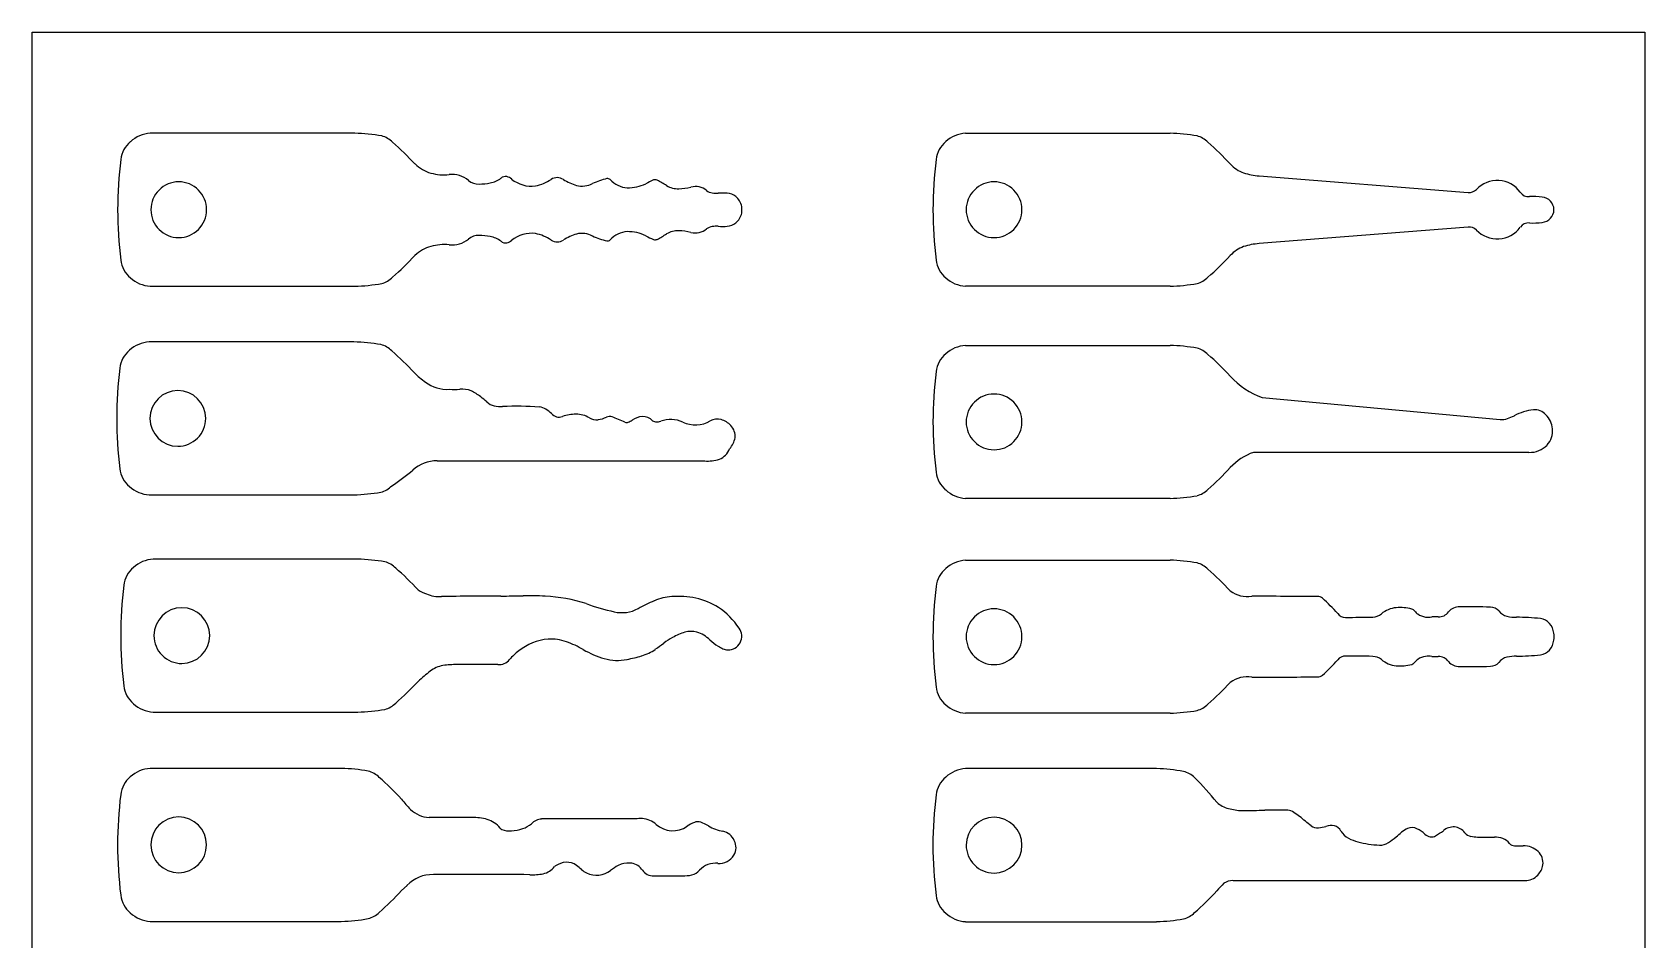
# Model space of a CAD drawing. Extents: x 0.45 to 8.09, y -8.91 to -0.36.
# Drawn here: x 0.45 to 8.09, y -4.65 to -0.36 of the extents above; entities that cross this region are included whole.
import ezdxf

# ---------------------------------------------------------------- set-up
doc = ezdxf.new("R2010")
doc.units = 0

msp = doc.modelspace()

# ---------------------------------------------------------------- linework, layer by layer
at = {"color": 3}
for p, q in [((0.4545, -8.9077), (0.4545, -0.3606)), ((0.4545, -0.3606), (8.0865, -0.3606)), ((8.0865, -0.3606), (8.0865, -8.9077))]:
    msp.add_line(p, q, dxfattribs=at)
at = {"color": 7}
for p, q in [((1.981, -0.8381), (1.0128, -0.8381)), ((4.8717, -0.8381), (5.8399, -0.8381)), ((6.2614, -1.0396), (7.2507, -1.1179)), ((7.2507, -1.2824), (6.2614, -1.3606)), ((1.0128, -1.5621), (1.981, -1.5621)), ((5.8399, -1.5621), (4.8717, -1.5621)), ((1.9768, -1.8252), (1.0086, -1.8252)), ((4.8717, -1.8419), (5.8399, -1.8419)), ((6.2765, -2.0882), (7.4021, -2.1921)), ((7.5386, -2.348), (6.2351, -2.348)), ((2.3707, -2.3879), (3.6372, -2.3887)), ((1.0086, -2.5492), (1.9768, -2.5492)), ((5.8399, -2.5659), (4.8717, -2.5659)), ((1.9955, -2.8528), (1.0273, -2.8528)), ((4.8717, -2.858), (5.8399, -2.858)), ((1.0273, -3.5768), (1.9955, -3.5768)), ((5.8399, -3.582), (4.8717, -3.582)), ((1.9172, -3.8429), (1.0126, -3.8429)), ((5.7763, -3.8441), (4.8717, -3.8441)), ((2.2023, -4.4213), (2.2282, -4.3968)), ((6.1377, -4.373), (7.5193, -4.3731)), ((1.0126, -4.5668), (1.9172, -4.5668)), ((4.8717, -4.5681), (5.7763, -4.5681))]:
    msp.add_line(p, q, dxfattribs=at)
for centre, radius, start, end in [((1.0242, -0.9957), 0.1579, 94.15085, 131.86707), ((1.9498, -1.7764), 0.9388, 80.25773, 88.09827), ((4.8832, -0.9957), 0.158, 94.14549, 131.85917), ((5.8089, -1.7754), 0.9378, 80.25348, 88.10114), ((1.0015, -0.977), 0.1289, 129.86006, 173.38893), ((2.0798, -0.961), 0.1136, 44.86347, 75.26396), ((1.2468, -1.9262), 1.3882, 42.75968, 48.84969), ((4.8605, -0.9771), 0.1291, 129.88359, 173.36687), ((5.9389, -0.9608), 0.1133, 44.82522, 75.29731), ((5.1109, -1.921), 1.3809, 42.74402, 48.86612), ((2.7793, -1.2001), 1.9207, 172.88325, 180.00026), ((2.3894, -0.8556), 0.1778, 226.10203, 254.16233), ((6.6402, -1.2001), 1.9226, 172.8899, 179.99941), ((6.2379, -0.8825), 0.1517, 221.87272, 250.72378), ((1.1478, -1.2001), 0.1319, 90.00095, 180.00267), ((1.1478, -1.2001), 0.1319, 359.99733, 89.99905), ((2.4048, -0.7923), 0.2429, 254.73818, 275.45741), ((2.4414, -1.1561), 0.1228, 50.30163, 96.33687), ((2.5688, -0.9999), 0.0788, 231.58762, 270.53502), ((2.601, -0.9545), 0.1204, 279.99843, 306.75608), ((2.6949, -1.0765), 0.0336, 80.53465, 130.37198), ((2.6861, -1.0995), 0.0579, 49.6727, 75.75871), ((2.8177, -0.9382), 0.1504, 231.2376, 277.17377), ((2.7948, -0.883), 0.2085, 281.55012, 303.65332), ((2.9392, -1.1012), 0.0531, 56.3485, 122.91691), ((3.1238, -0.7979), 0.3021, 239.08926, 251.98303), ((3.283, -1.4848), 0.4455, 104.0776, 113.38743), ((3.1769, -1.0709), 0.0184, 46.7596, 96.85774), ((3.2804, -0.9721), 0.1248, 223.24424, 265.47024), ((3.7576, -1.8587), 0.8778, 114.36495, 117.06944), ((3.4026, -1.0808), 0.0229, 64.92548, 108.3217), ((3.0823, -1.6853), 0.707, 57.98079, 62.17541), ((5.0067, -1.2001), 0.1319, 89.99821, 180.00179), ((5.0067, -1.2001), 0.1319, 359.99821, 90.00118), ((6.2771, -0.7569), 0.2832, 251.62994, 266.82473), ((7.3902, -1.2042), 0.1421, 87.59904, 135.12053), ((7.3897, -1.1957), 0.1335, 36.10123, 87.24649), ((2.5636, -0.7767), 0.3021, 271.13744, 281.14333), ((3.0563, -0.982), 0.1063, 255.87356, 297.99383), ((3.2756, -0.9116), 0.1848, 268.43568, 296.52534), ((3.5122, -0.9942), 0.1069, 239.00878, 271.10966), ((3.506, -0.8282), 0.273, 271.72841, 284.0621), ((3.5931, -1.1751), 0.0847, 51.042, 104.2089), ((3.6819, -1.0626), 0.0586, 232.71671, 260.89197), ((3.6932, -0.9795), 0.1425, 261.68783, 273.33521), ((3.7235, -1.4359), 0.3149, 86.21538, 94.00416), ((3.7383, -1.1966), 0.0751, 51.74385, 85.46581), ((3.7304, -1.2009), 0.0835, 11.33852, 49.33215), ((7.257, -1.0744), 0.044, 261.77115, 317.71172), ((7.5358, -1.0929), 0.0452, 212.23101, 276.85774), ((7.5595, -1.4383), 0.3011, 82.01761, 93.48847), ((7.5957, -1.2007), 0.0609, 0.56229, 84.65785), ((2.7793, -1.2001), 1.9207, 179.99995, 187.11675), ((1.1478, -1.2001), 0.1319, 179.99992, 270.00008), ((1.1478, -1.2001), 0.1319, 269.99992, 0.00008), ((3.7304, -1.1993), 0.0835, 310.67044, 348.66037), ((3.7298, -1.2001), 0.0839, 349.27856, 10.72144), ((6.6401, -1.2001), 1.9225, 180.00002, 187.11027), ((5.0067, -1.2001), 0.1319, 179.99381, 270.00076), ((5.0067, -1.2001), 0.1319, 269.99985, 0.00619), ((7.5957, -1.1995), 0.0609, 275.35335, 359.43929), ((3.5931, -1.2252), 0.0847, 255.7911, 308.958), ((3.6819, -1.3377), 0.0586, 99.10803, 127.28329), ((3.6932, -1.4208), 0.1425, 86.66479, 98.31217), ((3.7234, -0.9659), 0.3134, 265.98656, 273.81251), ((3.7384, -1.2037), 0.0751, 274.51617, 308.25376), ((7.257, -1.3259), 0.044, 42.30146, 98.25563), ((7.3902, -1.1962), 0.1419, 224.86033, 272.4188), ((7.3897, -1.2046), 0.1335, 272.74658, 323.9057), ((7.5358, -1.3074), 0.0451, 83.12271, 147.76174), ((7.5595, -0.9609), 0.3022, 266.53261, 277.96131), ((2.3893, -1.5447), 0.1778, 105.83452, 133.90112), ((2.4048, -1.6079), 0.2429, 84.53899, 105.26542), ((2.4414, -1.2441), 0.1228, 263.67164, 309.69144), ((2.5688, -1.4003), 0.0787, 89.44391, 128.43059), ((2.5636, -1.6238), 0.3023, 78.86115, 88.86108), ((2.601, -1.4458), 0.1204, 53.24392, 80.00157), ((2.6949, -1.3237), 0.0336, 229.63837, 279.45501), ((2.6861, -1.3007), 0.0579, 284.24129, 310.3273), ((2.8178, -1.4621), 0.1504, 82.83361, 128.76154), ((2.7947, -1.5173), 0.2087, 56.34791, 78.43946), ((2.9392, -1.2991), 0.0531, 237.08309, 303.6515), ((3.1238, -1.6025), 0.3022, 108.01798, 120.9076), ((3.0563, -1.4183), 0.1063, 62.0201, 104.12492), ((3.2828, -0.9164), 0.4445, 246.59709, 255.92745), ((3.1769, -1.3293), 0.0184, 263.14216, 313.28896), ((3.2804, -1.4282), 0.1248, 94.52662, 136.75092), ((3.2755, -1.4887), 0.1849, 63.47807, 91.5609), ((3.7566, -0.5436), 0.8756, 242.92539, 245.63676), ((3.4026, -1.3195), 0.0229, 251.71029, 295.05192), ((3.0823, -0.715), 0.707, 297.82459, 302.01921), ((3.5122, -1.4061), 0.1069, 88.89545, 120.98612), ((3.506, -1.5721), 0.273, 75.9379, 88.27159), ((6.2772, -1.6439), 0.2837, 93.19089, 108.35653), ((1.0015, -1.4232), 0.1289, 186.61348, 230.13832), ((1.2466, -0.4738), 1.3885, 311.15068, 317.23918), ((4.8605, -1.4232), 0.129, 186.62792, 230.12242), ((5.1079, -0.4763), 1.3851, 311.14316, 317.2467), ((6.2379, -1.5177), 0.1516, 109.27334, 138.14592), ((1.0242, -1.4046), 0.1579, 228.13293, 265.84915), ((2.0798, -1.4393), 0.1135, 284.72616, 315.13715), ((4.8832, -1.4046), 0.158, 228.13464, 265.84636), ((5.9388, -1.4394), 0.1134, 284.70663, 315.15001), ((1.9499, -0.6245), 0.9382, 271.90175, 279.74719), ((5.8086, -0.6228), 0.9399, 271.91308, 279.74341), ((1.0201, -1.9827), 0.1579, 94.14541, 131.88111), ((1.9456, -2.7636), 0.9389, 80.25539, 88.09444), ((0.9973, -1.9641), 0.1289, 129.85628, 173.38796), ((2.0757, -1.948), 0.1134, 44.84132, 75.28379), ((1.2449, -2.911), 1.3851, 42.75317, 48.85697), ((4.8605, -1.9808), 0.1291, 129.88368, 173.36598), ((4.8831, -1.9994), 0.1579, 94.13653, 131.86956), ((5.8089, -2.7792), 0.9378, 80.25348, 88.10114), ((5.9389, -1.9645), 0.1132, 44.81157, 75.31095), ((5.1111, -2.9245), 1.3806, 42.74288, 48.86648), ((2.7742, -2.1872), 1.9197, 172.88117, 180.00168), ((2.5186, -1.7145), 0.3627, 224.95116, 236.04124), ((6.6402, -2.2039), 1.9226, 172.8899, 179.99941), ((1.1436, -2.1872), 0.1319, 90.00198, 179.99802), ((1.1436, -2.1872), 0.1319, 0.00198, 90.00104), ((2.4171, -1.8841), 0.1657, 232.39653, 274.01413), ((2.4523, -1.6744), 0.3757, 266.39334, 274.02664), ((2.4896, -2.1526), 0.1039, 66.18776, 96.02622), ((2.4398, -2.2584), 0.2209, 51.61391, 65.45895), ((6.3966, -1.7435), 0.3651, 221.93259, 250.78965), ((2.4051, -2.3244), 0.2944, 47.00432, 54.29119), ((2.6561, -2.0577), 0.0717, 225.61753, 257.70539), ((2.6731, -1.9661), 0.1649, 258.72239, 272.62364), ((2.7412, -4.0257), 1.8958, 86.54003, 91.82989), ((2.8471, -2.2021), 0.0693, 56.70318, 82.96713), ((5.0067, -2.2039), 0.1319, 89.99718, 180.00222), ((5.0067, -2.2039), 0.1319, 359.99778, 90.00222), ((2.7742, -2.1873), 1.9197, 179.99832, 187.11883), ((1.1436, -2.1872), 0.1319, 180.00095, 269.99905), ((1.1436, -2.1872), 0.1319, 269.99793, 359.99905), ((2.7953, -2.2876), 0.1692, 46.59873, 57.94418), ((2.9554, -2.122), 0.0611, 224.26544, 251.06626), ((2.9472, -2.1351), 0.0462, 255.39139, 290.51487), ((3.0301, -2.3723), 0.2051, 90.51244, 108.96826), ((3.0277, -2.2928), 0.1256, 59.3412, 89.75593), ((3.1242, -2.1312), 0.0627, 238.80831, 277.81231), ((3.1052, -2.0269), 0.1686, 279.39702, 293.59652), ((3.1885, -2.2194), 0.0411, 75.37579, 112.59422), ((2.6703, -3.5193), 1.4402, 65.83977, 68.46968), ((3.267, -2.1827), 0.0237, 252.16897, 289.46899), ((3.2357, -2.109), 0.1037, 292.20207, 303.7047), ((3.3511, -2.2841), 0.106, 94.97472, 123.03904), ((3.3429, -2.2465), 0.0679, 45.52106, 90.81229), ((3.4081, -2.1732), 0.0305, 234.58331, 270.54307), ((3.4117, -2.1497), 0.0541, 266.49695, 288.53975), ((3.4763, -2.3258), 0.1335, 64.62853, 110.78222), ((3.5928, -2.0727), 0.1451, 245.87798, 299.22893), ((3.698, -2.2633), 0.0726, 76.04885, 118.20458), ((3.6935, -2.2774), 0.0873, 39.72493, 75.44819), ((6.6397, -2.2039), 1.9221, 179.99969, 187.11101), ((5.0067, -2.2039), 0.1319, 179.99381, 270.00076), ((5.0067, -2.2039), 0.1319, 269.99985, 0.00619), ((7.4094, -2.1089), 0.0835, 265.00378, 289.11381), ((7.3223, -1.862), 0.3453, 289.35221, 295.18737), ((7.6043, -2.4453), 0.3027, 98.55746, 116.50485), ((7.5631, -2.2222), 0.0763, 43.1199, 92.84138), ((7.5418, -2.2468), 0.1087, 5.3289, 44.93257), ((3.6625, -2.2534), 0.1211, 320.86047, 347.84177), ((3.711, -2.2713), 0.0703, 353.77364, 44.99022), ((7.5515, -2.2458), 0.099, 317.18079, 5.25331), ((3.6749, -2.3001), 0.0861, 291.82452, 338.6641), ((3.7632, -2.3372), 0.01, 132.6865, 144.54412), ((6.3205, -2.598), 0.2642, 108.85099, 137.72385), ((7.5419, -2.2342), 0.1139, 268.33325, 316.14485), ((0.9973, -2.4103), 0.1289, 186.61116, 230.14381), ((1.5004, -1.5273), 1.1785, 303.81241, 309.8994), ((2.3698, -2.5577), 0.1698, 89.69656, 131.96168), ((3.6496, -2.2055), 0.1836, 266.11725, 288.1769), ((4.8604, -2.427), 0.129, 186.62245, 230.1271), ((5.106, -1.478), 1.3879, 311.14935, 317.24051), ((1.0201, -2.3917), 0.1579, 228.12928, 265.84563), ((2.0757, -2.4264), 0.1134, 284.71715, 315.15542), ((1.9456, -1.6108), 0.9389, 271.90556, 279.74461), ((4.8832, -2.4083), 0.158, 228.13125, 265.83541), ((5.8085, -1.6262), 0.9402, 271.91493, 279.74279), ((5.9388, -2.4431), 0.1134, 284.70663, 315.15001), ((1.0159, -2.9916), 0.1289, 129.85441, 173.39458), ((1.0387, -3.0103), 0.1579, 94.1461, 131.87181), ((1.9643, -3.7915), 0.9392, 80.25969, 88.09631), ((2.0944, -2.9756), 0.1135, 44.85042, 75.27469), ((1.2626, -3.9396), 1.3865, 42.75627, 48.85388), ((4.8605, -2.9969), 0.129, 129.87901, 173.37144), ((4.8832, -3.0155), 0.1579, 94.14527, 131.87373), ((5.8088, -3.7953), 0.9378, 80.24735, 88.09493), ((5.9389, -2.9806), 0.1133, 44.84488, 75.32396), ((5.1037, -3.9481), 1.3911, 42.76608, 48.84329), ((2.7923, -3.2147), 1.9192, 172.88059, 180.00272), ((2.3997, -2.8), 0.2314, 239.00355, 250.03222), ((2.3846, -2.8684), 0.1622, 246.79927, 272.32842), ((2.627, -13.127), 10.0993, 89.74271, 91.33789), ((2.4094, 20.3427), 23.372, 270.64468, 270.90221), ((2.7998, -4.4528), 1.4266, 86.68957, 90.9011), ((2.8531, -3.7439), 0.7159, 71.87116, 87.66998), ((3.7261, -3.8248), 0.8409, 112.90563, 118.72786), ((3.5015, -3.293), 0.2636, 94.36201, 112.91338), ((3.51, -3.4438), 0.4147, 78.1292, 93.95684), ((3.5249, -3.3634), 0.3329, 57.83056, 77.77857), ((6.64, -3.22), 1.9224, 172.88957, 179.99974), ((6.2058, -2.8947), 0.1356, 233.42361, 278.69253), ((6.1702, -58.0208), 54.9921, 89.61788, 89.94161), ((6.5379, -3.0688), 0.0389, 52.64193, 91.36558), ((5.5073, -4.1616), 1.5409, 43.04205, 46.82862), ((1.1623, -3.2148), 0.1319, 90.00095, 179.99905), ((1.1623, -3.2148), 0.1319, 0.00198, 89.99862), ((3.4437, -2.0452), 1.0827, 250.14174, 257.48962), ((3.2457, -2.9444), 0.162, 256.93526, 298.05807), ((3.5067, -3.376), 0.3534, 33.87591, 56.43026), ((5.0067, -3.22), 0.1319, 89.99924, 180.00619), ((5.0067, -3.22), 0.1319, 359.99381, 90.00015), ((6.6707, -3.082), 0.0466, 216.86602, 269.903), ((6.6633, 2.1987), 5.3273, 270.07924, 271.45909), ((6.7953, -3.0526), 0.0743, 272.79888, 306.91165), ((6.9224, -3.2104), 0.1283, 95.70729, 129.96523), ((6.9274, -3.3104), 0.2284, 75.63848, 94.47296), ((6.9739, -3.1183), 0.0308, 37.72568, 70.73853), ((7.0537, -3.0541), 0.0716, 219.23312, 234.70023), ((7.0635, -3.0363), 0.0918, 236.18877, 260.96531), ((7.062, -2.9402), 0.1871, 266.03222, 275.21133), ((7.1002, -3.3624), 0.2367, 87.85678, 95.13957), ((7.1128, -3.0717), 0.0543, 266.02409, 325.45309), ((7.2074, -3.1444), 0.0652, 87.01312, 139.93921), ((7.2697, -4.859), 1.7807, 87.20775, 91.89636), ((7.3548, -3.1378), 0.0574, 44.32256, 88.33414), ((7.4497, -3.0588), 0.0664, 215.8445, 256.76681), ((7.4782, -2.9042), 0.2236, 258.72148, 270.39603), ((7.4494, -4.7095), 1.582, 84.7705, 88.90211), ((3.6282, -3.4801), 0.2935, 106.73219, 119.22258), ((3.5732, -3.3004), 0.1056, 75.20472, 106.22411), ((3.5538, -3.3465), 0.1552, 45.95652, 72.64917), ((3.7477, -3.2172), 0.0648, 331.37684, 36.06195), ((7.585, -3.1998), 0.0662, 40.39869, 82.49649), ((7.5681, -3.2155), 0.0893, 8.01792, 41.07767), ((7.493, -3.22), 0.1644, 354.09114, 5.90886), ((2.7924, -3.2149), 1.9193, 179.99716, 187.11932), ((1.1623, -3.2148), 0.1319, 179.99992, 270.00008), ((1.1623, -3.2148), 0.1319, 270.00035, 359.99905), ((2.9167, -3.4829), 0.2522, 94.74923, 129.20959), ((2.9097, -3.4449), 0.2138, 70.04713, 93.7278), ((2.8032, -3.7339), 0.5219, 60.19517, 69.88481), ((3.2906, -2.8851), 0.4569, 240.07396, 253.62903), ((3.27, -3.0821), 0.2385, 286.79297, 304.01018), ((2.0522, -1.389), 2.3239, 305.55154, 306.7745), ((3.6462, -3.5213), 0.3383, 118.48317, 126.83056), ((3.8288, -3.0606), 0.2414, 226.19969, 238.06042), ((3.8119, -3.081), 0.2152, 239.02064, 245.73799), ((3.7478, -3.225), 0.0576, 244.99076, 268.85408), ((3.7485, -3.2197), 0.0629, 268.31452, 333.02468), ((6.64, -3.22), 1.9224, 180.00026, 187.11043), ((5.0067, -3.22), 0.1319, 179.99882, 270.00179), ((5.0067, -3.22), 0.1319, 269.99882, 0.00118), ((7.5681, -3.2245), 0.0892, 318.9141, 351.97859), ((2.4195, -3.4859), 0.131, 99.24023, 128.44919), ((2.4599, -3.7444), 0.3926, 89.30163, 99.00853), ((2.5432, -15.7777), 12.4261, 89.46938, 90.36211), ((2.6631, -3.2875), 0.0648, 265.72123, 320.65602), ((2.9233, -3.5092), 0.2771, 126.82905, 139.31058), ((3.2237, -3.1045), 0.2276, 254.20988, 281.60771), ((3.1364, -2.6358), 0.7043, 280.88853, 286.7025), ((5.507, -2.2782), 1.5412, 313.17708, 316.96329), ((6.6708, -3.358), 0.0467, 90.1229, 143.10807), ((6.6627, -8.6386), 5.3273, 88.5347, 89.91456), ((6.7954, -3.3871), 0.0741, 53.03646, 87.24958), ((6.9224, -3.2296), 0.1283, 230.03477, 264.29271), ((6.9273, -3.1288), 0.2292, 265.55973, 284.33096), ((6.9738, -3.3216), 0.0309, 289.31924, 322.21655), ((7.0541, -3.3862), 0.0721, 125.38178, 140.74524), ((7.0636, -3.4041), 0.0923, 99.09416, 123.75176), ((7.062, -3.4997), 0.1871, 84.78867, 93.96778), ((7.1001, -3.0806), 0.2337, 264.81021, 272.18815), ((7.1128, -3.3683), 0.0543, 34.58528, 93.94021), ((7.2073, -3.2956), 0.0651, 220.01792, 273.02974), ((7.3548, -3.3022), 0.0573, 271.65947, 315.71772), ((7.4496, -3.3811), 0.0664, 103.2156, 144.14457), ((7.4783, -3.5368), 0.2247, 89.64937, 101.26796), ((7.45, -1.74), 1.5725, 271.08465, 275.24134), ((7.585, -3.2402), 0.0662, 277.48647, 319.61834), ((1.2621, -2.4894), 1.3872, 311.14767, 317.24219), ((3.1885, -4.4623), 1.3738, 128.24785, 131.36547), ((6.2058, -3.5453), 0.1356, 81.29875, 126.57179), ((6.1698, 51.7554), 55.1667, 270.05865, 270.38135), ((6.5379, -3.3711), 0.039, 268.67755, 307.3208), ((7.2699, -1.5809), 1.7807, 268.09817, 272.78679), ((1.016, -3.4379), 0.1289, 186.60936, 230.14244), ((4.8605, -3.443), 0.1291, 186.63402, 230.11632), ((5.1079, -2.4961), 1.3851, 311.14316, 317.2467), ((1.0388, -3.4192), 0.158, 228.13006, 265.84342), ((1.9643, -2.6392), 0.9381, 271.90497, 279.75136), ((2.0944, -3.454), 0.1134, 284.70727, 315.15604), ((4.8832, -3.4244), 0.158, 228.13464, 265.84636), ((5.8088, -2.645), 0.9375, 271.90322, 279.75327), ((5.9389, -3.4593), 0.1133, 284.69298, 315.16366), ((1.0012, -3.9817), 0.1289, 129.85631, 173.38398), ((1.024, -4.0003), 0.1579, 94.14778, 131.87874), ((1.8859, -4.7827), 0.9404, 80.26464, 88.09124), ((2.0161, -3.9656), 0.1135, 44.83869, 75.27485), ((1.1852, -4.9286), 1.3851, 42.75317, 48.85697), ((4.8603, -3.9829), 0.1289, 129.84793, 173.40252), ((4.8832, -4.0016), 0.1579, 94.15562, 131.87496), ((5.7451, -4.7816), 0.938, 80.2484, 88.09514), ((5.8752, -3.9669), 0.1135, 44.86386, 75.28182), ((4.9114, -4.9361), 1.4804, 39.05409, 45.13691), ((2.78, -4.2049), 1.9216, 172.885, 179.99872), ((6.6367, -4.2061), 1.9192, 172.87727, 179.99937), ((2.7852, -3.5261), 0.744, 218.41546, 223.40402), ((2.3716, -3.8854), 0.1979, 230.12012, 244.19032), ((6.1519, -3.8995), 0.1381, 228.78997, 254.76413), ((6.1882, -3.7681), 0.2744, 254.67369, 268.44481), ((6.1564, 0.9311), 4.9736, 270.27993, 271.52823), ((6.3432, -6.0684), 2.0284, 88.47101, 91.52899), ((6.3915, -4.0996), 0.0592, 54.772, 84.37404), ((1.1476, -4.2048), 0.1319, 90.00138, 180.00104), ((1.1476, -4.2048), 0.1319, 359.99896, 89.99802), ((2.3339, -3.9615), 0.1131, 244.61162, 269.51996), ((2.2571, -45.9689), 41.8944, 89.6194, 89.89621), ((2.5408, -4.3271), 0.2517, 74.54246, 91.24584), ((2.5728, -4.2029), 0.1235, 38.98494, 73.48726), ((2.7423, -4.019), 0.1139, 287.22851, 310.99114), ((2.8726, -4.161), 0.0789, 95.35158, 134.83459), ((3.178, -43.723), 39.6419, 89.81061, 90.45194), ((3.3342, -4.5281), 0.4475, 88.96142, 93.23043), ((3.3368, -4.1866), 0.106, 47.84741, 87.04318), ((3.4863, -4.0213), 0.1168, 227.89107, 305.14663), ((3.6334, -4.2244), 0.134, 109.60616, 126.58944), ((3.6037, -4.1464), 0.0505, 73.27301, 107.46086), ((3.5665, -4.2558), 0.166, 57.93622, 71.86879), ((3.7599, -3.936), 0.2077, 239.57334, 259.94613), ((5.0067, -4.2061), 0.1319, 89.99793, 179.99664), ((5.0067, -4.2061), 0.1319, 0.00645, 89.99898), ((6.0628, -4.5947), 0.6534, 53.3595, 56.2703), ((3.7393, -7.441), 4.3271, 50.22726, 51.16401), ((6.537, -4.074), 0.0507, 234.41451, 275.78648), ((6.5192, -3.9186), 0.2071, 276.3447, 286.35034), ((6.6024, -4.2004), 0.0867, 79.87539, 106.66288), ((6.6064, -4.1608), 0.0472, 26.89477, 76.13142), ((7.1834, -4.1995), 0.0797, 87.5841, 128.97207), ((7.1775, -4.1916), 0.0722, 37.71716, 82.68086), ((2.6885, -4.108), 0.0261, 221.04992, 243.89461), ((2.7134, -4.0462), 0.0927, 246.86316, 275.59743), ((2.7107, -3.9399), 0.1989, 273.37912, 289.16131), ((3.7065, -4.2157), 0.0771, 23.70884, 77.22115), ((3.7185, -4.2173), 0.0671, 327.72957, 29.07949), ((6.7256, -4.0946), 0.0893, 210.16413, 242.05486), ((6.7806, -3.9867), 0.2104, 242.60754, 255.67467), ((6.8464, -3.7535), 0.4526, 254.90237, 268.02004), ((6.8326, -4.1317), 0.0743, 268.59568, 302.9492), ((6.6738, -3.8866), 0.3663, 302.94668, 310.00623), ((5.8166, -2.8294), 1.7273, 309.24242, 310.3905), ((7.0128, -4.2348), 0.1183, 114.22872, 130.57795), ((6.9846, -4.1757), 0.0528, 63.15037, 112.66895), ((6.9149, -4.3087), 0.203, 49.70042, 62.55823), ((7.0868, -4.1074), 0.0618, 228.89889, 255.11945), ((7.0767, -4.1313), 0.0362, 260.96825, 303.59571), ((6.8823, -3.7934), 0.426, 300.21713, 306.09721), ((7.2745, -4.1133), 0.0524, 220.60997, 257.68205), ((7.2978, -3.9871), 0.1806, 258.99033, 269.2669), ((7.343, -2.7375), 1.431, 268.09832, 271.27343), ((7.3776, -4.2777), 0.1095, 70.42376, 91.48255), ((7.3877, -4.2437), 0.0742, 37.39784, 68.98689), ((2.7798, -4.2048), 1.9214, 180.00128, 187.11541), ((1.1476, -4.2048), 0.1319, 180.00336, 269.99965), ((1.1476, -4.2048), 0.1319, 270.00095, 359.99664), ((3.7057, -4.2111), 0.0813, 265.4638, 328.83867), ((6.6366, -4.2061), 1.9191, 180.00038, 187.12297), ((5.0067, -4.2061), 0.1319, 179.99896, 270.00104), ((5.0067, -4.2061), 0.1319, 270.00205, 359.99795), ((7.4723, -4.1721), 0.0369, 225.97696, 266.25315), ((7.4939, -3.8388), 0.371, 266.27852, 272.71692), ((7.5139, -4.3091), 0.0998, 46.97692, 91.36481), ((7.5291, -4.2907), 0.076, 353.13947, 45.92882), ((2.3479, -4.5103), 0.165, 88.27599, 136.53702), ((2.5535, -35.6413), 31.2966, 89.53068, 90.36727), ((2.8231, -4.0854), 0.2607, 267.08726, 281.10518), ((2.853, -4.25), 0.0935, 282.55696, 321.88035), ((2.9399, -4.3202), 0.0182, 117.29102, 136.99927), ((2.9905, -4.3953), 0.1088, 95.09388, 122.87018), ((2.9846, -4.3644), 0.0775, 53.51643, 92.72624), ((2.8243, -4.5806), 0.3466, 48.48693, 53.46634), ((3.1254, -4.2407), 0.1075, 228.38044, 244.09671), ((3.1258, -4.2401), 0.1082, 244.05865, 307.49017), ((3.3898, -4.5897), 0.3299, 119.31789, 126.90798), ((3.2758, -4.394), 0.1035, 85.62238, 117.34931), ((3.2797, -4.3644), 0.0737, 37.87814, 86.87419), ((3.4253, -4.2568), 0.1073, 215.48072, 231.5976), ((3.3884, -4.3022), 0.0488, 232.47523, 270.58702), ((3.5349, -4.1571), 0.1943, 269.35805, 282.24433), ((3.5607, -4.2794), 0.0693, 282.83781, 319.30611), ((3.6796, -4.3798), 0.0863, 108.10508, 140.23195), ((3.6922, -4.427), 0.1351, 86.98668, 106.94811), ((7.5221, -4.2942), 0.0789, 267.94822, 317.52012), ((7.5154, -4.2845), 0.0904, 315.88438, 350.27337), ((1.1835, -3.4793), 1.3875, 311.14885, 317.24178), ((3.494, 8.6752), 13.0267, 269.53758, 270.17036), ((5.041, -3.4789), 1.3898, 311.15356, 317.2363), ((6.5106, -4.8044), 0.5896, 134.86256, 139.63661), ((6.1425, -4.4634), 0.0906, 93.07839, 121.84942), ((1.0013, -4.4279), 0.129, 186.61847, 230.13254), ((4.8603, -4.4293), 0.1288, 186.59226, 230.15807), ((1.0241, -4.4093), 0.158, 228.13165, 265.84326), ((1.886, -3.6293), 0.9381, 271.90512, 279.75134), ((2.0161, -4.4441), 0.1134, 284.70821, 315.15278), ((4.8832, -4.4106), 0.1579, 228.12504, 265.84438), ((5.7451, -3.6288), 0.9398, 271.90605, 279.73808), ((5.8752, -4.4452), 0.1136, 284.73151, 315.14596)]:
    msp.add_arc(centre, radius, start, end, dxfattribs=at)

doc.saveas('drawing.dxf')
